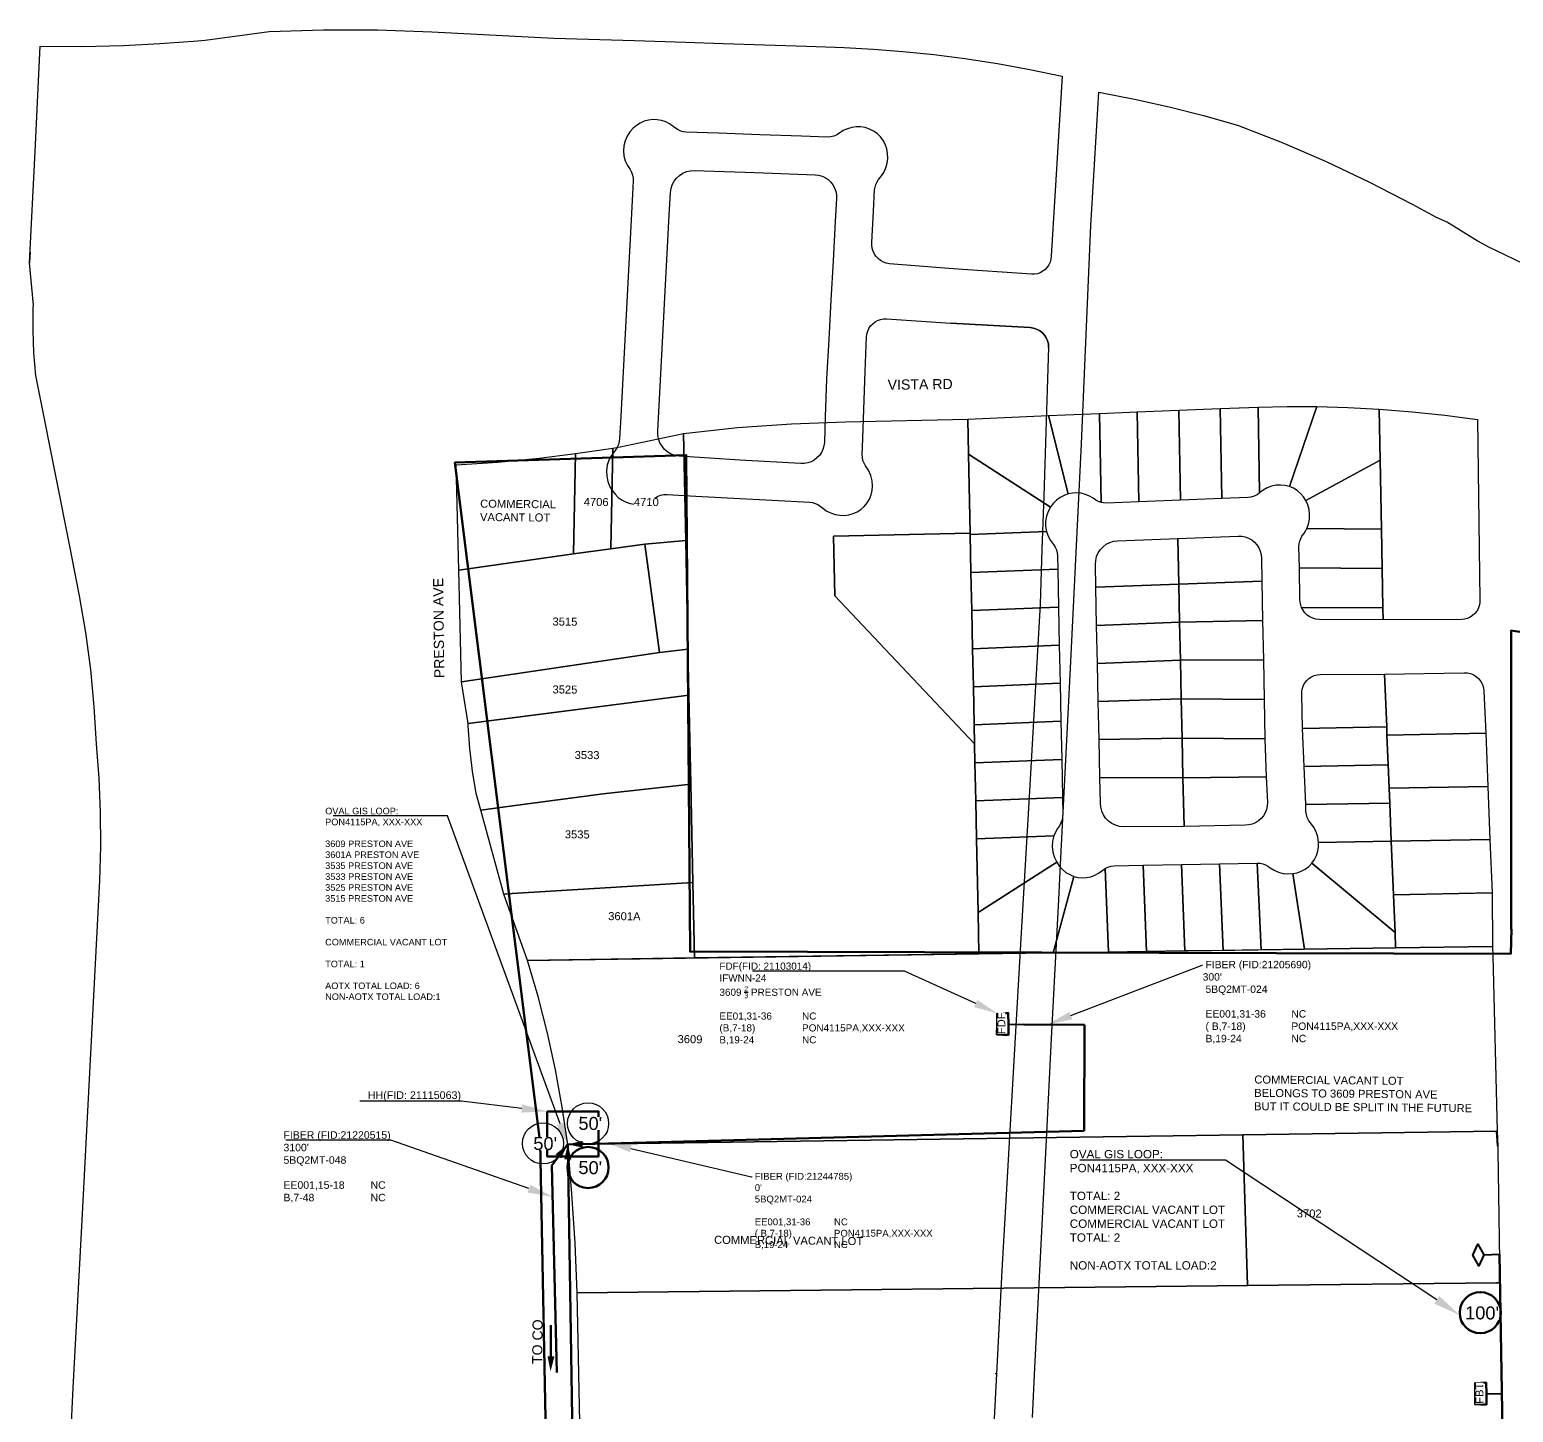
# Model space of a CAD drawing. Header units: millimetres. Extents: x -41032736 to 811436, y 699275 to 12282705.
# Drawn here: x 491374 to 493324, y 763911 to 765728 of the extents above; entities that cross this region are included whole.
import ezdxf
from ezdxf import colors
from ezdxf.entities.mleader import LeaderData, LeaderLine
from ezdxf.enums import TextEntityAlignment as Align
from ezdxf.lldxf.tags import DXFTag
from ezdxf.math import Vec2, Vec3

# ---------------------------------------------------------------- set-up
doc = ezdxf.new("R2010")
doc.units = ezdxf.units.MM
doc.header["$MEASUREMENT"] = 0
doc.layers.get('0').update_dxf_attribs({"linetype": 'CONTINUOUS'})
for name, color, linetype in [('A-Boundary', 1, 'CONTINUOUS'), ('A-StreetName', 104, 'CONTINUOUS'), ('ADDRESS', 7, 'CONTINUOUS'), ('Cable_12F_LT', 170, '12F'), ('Lot_Line', 7, 'CONTINUOUS'), ('Road', 8, 'CONTINUOUS')]:
    doc.layers.add(name, color=color, linetype=linetype)
for name, color, linetype, lineweight in [('BURIED CABLE', 80, 'CONTINUOUS', 40), ('EDGE OF PAVEMENT', 7, 'EOP', 15), ('PP B FST', 3, 'CONTINUOUS', 30)]:
    doc.layers.add(name, color=color, linetype=linetype, lineweight=lineweight)
doc.styles.add('AUDIT_D_221110082537-30', font='arial.ttf')
doc.styles.get("Standard").update_dxf_attribs({"font": 'arial.ttf'})
tags = doc.linetypes.add('12F', pattern='A,1.08,-0.018,["12F",Standard,S=0.054,R=0,X=0,Y=-0.027],-0.15', length=1.248).pattern_tags.tags
tags[6] = DXFTag(74, 10)
tags = doc.linetypes.add('EOP', pattern='A,96.411295,-0.622657,["EOP",Standard,S=5,R=0,X=0,Y=-2.467181],-16.110442', length=113.144394).pattern_tags.tags
tags[6] = DXFTag(74, 10)

# ---------------------------------------------------------------- blocks, each defined once
blk = doc.blocks.new('B_FST')
at = {"layer": 'BURIED CABLE', "color": 18, "true_color": 0x000000}
blk.add_line((0, 18.2), (0, 0), dxfattribs=at)
blk.add_lwpolyline([(0, 18.2), (-12.7, 24.8), (0, 31.5), (12.7, 24.8)], close=True, dxfattribs=at)
blk.add_attdef('COUNT', (-22.9, 36.2), '', height=9.65)
blk.add_attdef('S', text='', height=5.48).set_placement((0, 25), align=Align.MIDDLE_CENTER)

msp = doc.modelspace()

# ---------------------------------------------------------------- hatches: boundary and pattern name
at = {"layer": 'Road', "lineweight": 158, "ltscale": 50}
h = msp.add_hatch(color=0, dxfattribs=at)
h.dxf.hatch_style = 1
h.paths.add_polyline_path([(492080.9, 764263.4), (492100.7, 764259.1), (492100.5, 764268)])
h = msp.add_hatch(color=0, dxfattribs=at)
h.dxf.hatch_style = 1
h.paths.add_polyline_path([(492058.3, 763965.1), (492063.4, 763984.7), (492054.4, 763984.8)])

# ---------------------------------------------------------------- linework, layer by layer
at = {"layer": 'BURIED CABLE', "color": 18, "true_color": 0x000000}
for p, q in [((492660.1, 764421.3), (492680.4, 764421)), ((493288.4, 763935.7), (493308.7, 763935.8))]:
    msp.add_line(p, q, dxfattribs=at)
at = {"layer": 'BURIED CABLE', "color": 18, "lineweight": 60, "true_color": 0x000000}
for points in [[(492660.1, 764421.3), (492660.1, 764407.3), (492652.5, 764407.3), (492644.9, 764407.7), (492645.2, 764421.6), (492645.5, 764435.5), (492653, 764435.6), (492659.9, 764435.8)], [(493288.4, 763935.7), (493288.7, 763921.7), (493281.1, 763921.5), (493273.5, 763921.8), (493273.5, 763935.7), (493273.6, 763949.6), (493281, 763949.9), (493287.9, 763950.3)]]:
    msp.add_lwpolyline(points, close=True, dxfattribs=at)
at = {"layer": 'BURIED CABLE', "color": 1, "linetype": 'ByBlock', "lineweight": 60, "ltscale": 30}
for points in [[(492759.9, 764420.6), (492680.4, 764421)], [(492080.7, 764263.2), (492060.1, 764235.4), (492066.7, 763963.8)], [(492080.9, 764263.4), (492134.6, 764264.7)], [(492095.9, 763325.4), (492080.9, 764263.4)], [(492058.8, 763984.8), (492058.8, 764026)]]:
    msp.add_lwpolyline(points, dxfattribs=at)
msp.add_lwpolyline([(492053.8, 764306.6), (492121.3, 764306.6), (492121.3, 764247.5), (492053.8, 764247.5)], close=True, dxfattribs=at)
at = {"layer": 'BURIED CABLE', "color": 1, "linetype": 'ByBlock', "lineweight": 30, "ltscale": 30}
for centre in [(492107.6, 764291), (492048.3, 764264.6)]:
    msp.add_circle(centre, 27, dxfattribs=at)
at = {"layer": 'BURIED CABLE', "color": 1, "linetype": 'ByBlock', "lineweight": 60, "ltscale": 30}
msp.add_circle((492107.6, 764233), 27, dxfattribs=at)
at = {"layer": 'BURIED CABLE', "color": 5, "linetype": 'ByBlock', "lineweight": 60, "ltscale": 30}
msp.add_circle((493280.3, 764042.2), 27, dxfattribs=at)
at = {"layer": 'Cable_12F_LT', "linetype": 'ByBlock', "lineweight": 60, "ltscale": 30}
for points in [[(492759.5, 764281.1), (492759.9, 764420.6)], [(492134.6, 764264.7), (492759.5, 764281.1)], [(493315.9, 763527.3), (493305.5, 764119)], [(493305.5, 764119), (493305.5, 764119)]]:
    msp.add_lwpolyline(points, dxfattribs=at)
at = {"layer": 'EDGE OF PAVEMENT', "linetype": 'ByBlock', "lineweight": -2}
for points in [[(491544.9, 765709.8), (491594.5, 765713.5)], [(491594.5, 765713.5), (491604.3, 765714.4)], [(491604.3, 765714.4), (491688.5, 765725.7)], [(491688.5, 765725.7), (491759.7, 765728.1), (491830.9, 765728), (491902.1, 765725.2)], [(491688.5, 765725.7), (491759.7, 765728.1), (491830.9, 765728), (491902.1, 765725.2)], [(491902.1, 765725.2), (492062.5, 765717)], [(491902.1, 765725.2), (492062.5, 765717)], [(492062.5, 765717), (492168.6, 765713.8)], [(492062.5, 765717), (492168.6, 765713.8)], [(492168.6, 765713.8), (492235.7, 765711.6)], [(492168.6, 765713.8), (492235.7, 765711.6)], [(491380.7, 765568.2), (491387.4, 765706.5)], [(491387.4, 765706.5), (491442.3, 765706.2), (491497.1, 765707.4)], [(491497.1, 765707.4), (491544.9, 765709.8)], [(492235.7, 765711.6), (492285.3, 765709.9)], [(492235.7, 765711.6), (492285.3, 765709.9)], [(492285.3, 765709.9), (492339.9, 765708.1)], [(492285.3, 765709.9), (492339.9, 765708.1)], [(492339.9, 765708.1), (492394.5, 765706.3)], [(492339.9, 765708.1), (492394.5, 765706.3)], [(492394.5, 765706.3), (492432.3, 765705.1)], [(492394.5, 765706.3), (492432.3, 765705.1)], [(492432.3, 765705.1), (492444.3, 765704.6)], [(492432.3, 765705.1), (492444.3, 765704.6)], [(492444.3, 765704.6), (492482.8, 765702.6), (492521.2, 765699.6)], [(492444.3, 765704.6), (492482.8, 765702.6), (492521.2, 765699.6)], [(492521.2, 765699.6), (492562.1, 765695.4), (492602.8, 765690.2)], [(492521.2, 765699.6), (492562.1, 765695.4), (492602.8, 765690.2)], [(492602.8, 765690.2), (492645.7, 765683.7), (492688.3, 765676), (492730.7, 765667.2)], [(492602.8, 765690.2), (492645.7, 765683.7), (492688.3, 765676), (492730.7, 765667.2)], [(492730.7, 765667.2), (492716.5, 765430.3)], [(492730.7, 765667.2), (492716.5, 765430.3)], [(492768.6, 765470.6), (492778.8, 765646.2)], [(492778.8, 765646.2), (492826, 765636.9)], [(492826, 765636.9), (492871.5, 765626.8), (492916.6, 765615.4), (492961.4, 765602.8)], [(492187, 765609.2), (492181.4, 765607.7), (492176.1, 765605.4), (492171.2, 765602.3), (492166.8, 765598.6), (492162.9, 765594.3)], [(492219.4, 765601.1), (492214.7, 765604.4), (492209.6, 765607), (492204.1, 765608.8), (492198.5, 765609.8), (492192.7, 765609.9), (492187, 765609.2)], [(492229.4, 765594.8), (492225.8, 765596.4), (492222.4, 765598.5), (492219.4, 765601.1)], [(492477.6, 765597.5), (492472, 765599.4), (492466.1, 765600.4), (492460.1, 765600.5), (492454.2, 765599.7), (492448.5, 765598), (492443.1, 765595.5), (492438.1, 765592.2)], [(492498.1, 765577.6), (492495.3, 765582.7), (492491.8, 765587.4), (492487.6, 765591.5), (492482.8, 765594.9), (492477.6, 765597.5)], [(492961.4, 765602.8), (493020, 765579.8), (493077.8, 765554.8), (493134.7, 765527.9), (493190.6, 765499)], [(492162.5, 765593.8), (492158.9, 765588.1), (492156.3, 765582), (492154.7, 765575.5), (492154.2, 765568.9), (492154.8, 765562.2)], [(492162.9, 765594.3), (492162.5, 765593.8)], [(492236, 765593.5), (492232.6, 765593.9), (492229.4, 765594.8)], [(492279, 765592), (492236, 765593.5)], [(492333.5, 765590.1), (492279, 765592)], [(492388.1, 765588.2), (492333.5, 765590.1)], [(492422, 765587), (492388.1, 765588.2)], [(492438.1, 765592.2), (492434.5, 765589.9), (492430.5, 765588.2), (492426.3, 765587.2), (492422, 765587)], [(492496.3, 765540.6), (492498.9, 765546.4), (492500.7, 765552.6), (492501.5, 765558.9), (492501.3, 765565.3), (492500.1, 765571.6), (492498.1, 765577.6)], [(491373.6, 765421.6), (491380.7, 765568.2)], [(492154.8, 765562.2), (492156.5, 765555.8), (492159.3, 765549.7), (492163, 765544.2)], [(492163, 765544.2), (492164.8, 765540.8), (492166.1, 765537.1), (492166.8, 765533.2), (492166.9, 765529.3)], [(492215.8, 765514.1), (492216.6, 765519.3), (492218.2, 765524.3), (492220.6, 765529), (492223.8, 765533.1), (492227.6, 765536.7), (492232, 765539.5), (492236.9, 765541.6), (492242, 765542.8), (492247.2, 765543.1)], [(492247.2, 765543.1), (492326.6, 765540.3)], [(492326.6, 765540.3), (492405.9, 765537.5)], [(492491.9, 765534.2), (492494.2, 765537.3), (492496.3, 765540.6)], [(492166.9, 765529.3), (492166, 765511.8)], [(492405.9, 765537.5), (492410.6, 765537), (492415.1, 765535.7), (492419.3, 765533.7), (492423.1, 765531.1), (492426.6, 765527.9), (492429.4, 765524.2), (492431.6, 765520.1), (492433.2, 765515.7), (492434, 765511.1), (492434.1, 765506.5)], [(492484.3, 765517.6), (492484.9, 765521.3), (492485.9, 765524.8), (492487.5, 765528.2), (492489.5, 765531.4), (492491.9, 765534.2)], [(492166, 765511.8), (492163.4, 765461.8)], [(492214.3, 765484.2), (492215.8, 765514.1)], [(492434.1, 765506.5), (492432.5, 765476)], [(492482.8, 765489.8), (492484.3, 765517.6)], [(493190.6, 765499), (493222.3, 765481.6)], [(492211.6, 765434.2), (492214.3, 765484.2)], [(492480.5, 765448.3), (492482.8, 765489.8)], [(493222.3, 765481.6), (493237.2, 765475.3), (493251, 765467)], [(492163.4, 765461.8), (492160.7, 765411.9)], [(492432.5, 765476), (492429.6, 765424.4)], [(492756, 765183.7), (492768.6, 765470.6)], [(493251, 765467), (493277.5, 765450.4)], [(492482, 765437.8), (492481, 765441.2), (492480.5, 765444.8), (492480.5, 765448.3)], [(493277.5, 765450.4), (493291.1, 765442.9)], [(493291.1, 765442.9), (493335, 765421.8), (493379.6, 765402.4), (493425, 765384.6), (493471, 765368.6)], [(491374.3, 765435.6), (491373.6, 765421.6)], [(491378.5, 765366.3), (491373.6, 765421.6)], [(492209, 765384.3), (492211.6, 765434.2)], [(492429.6, 765424.4), (492426.8, 765372.7)], [(492503.8, 765420.5), (492499.6, 765421.3), (492495.7, 765422.7), (492492, 765424.7), (492488.7, 765427.3), (492485.9, 765430.4), (492483.7, 765434), (492482, 765437.8)], [(492716.5, 765430.3), (492716, 765426.4), (492715, 765422.7), (492713.4, 765419.1), (492711.2, 765415.9), (492708.5, 765413), (492705.4, 765410.6), (492702, 765408.8), (492698.3, 765407.5), (492694.5, 765406.8), (492690.6, 765406.7)], [(492716.5, 765430.3), (492716.4, 765429.8)], [(492160.7, 765411.9), (492158.1, 765361.9)], [(492587.7, 765413.9), (492503.8, 765420.5)], [(492690.6, 765406.7), (492587.7, 765413.9)], [(492206.3, 765334.3), (492209, 765384.3)], [(491378, 765363.2), (491378.5, 765366.3)], [(491381.8, 765273.9), (491379.3, 765303.6), (491378, 765333.4), (491378, 765363.2)], [(492426.8, 765372.7), (492423.9, 765321)], [(492158.1, 765361.9), (492155.5, 765312)], [(492473.7, 765324.3), (492474.1, 765328.2), (492475.2, 765332.1), (492476.8, 765335.6), (492479, 765338.9), (492481.7, 765341.8), (492484.8, 765344.2), (492488.2, 765346.1), (492492, 765347.4), (492495.8, 765348.1), (492499.8, 765348.2)], [(492499.8, 765348.2), (492584.3, 765342.4)], [(492203.7, 765284.4), (492206.3, 765334.3)], [(492471.6, 765279.1), (492473.7, 765324.3)], [(492584.3, 765342.4), (492688.7, 765336.7)], [(492584.3, 765342.4), (492688.7, 765336.7)], [(492688.7, 765336.7), (492584.3, 765342.4)], [(492688.7, 765336.7), (492693, 765336), (492697.2, 765334.7), (492701, 765332.7), (492704.5, 765330.1), (492707.5, 765326.9), (492709.9, 765323.3), (492711.6, 765319.3), (492712.7, 765315.1), (492713, 765310.7)], [(492688.7, 765336.7), (492693, 765336), (492697.2, 765334.7), (492701, 765332.7), (492704.5, 765330.1), (492707.5, 765326.9), (492709.9, 765323.3), (492711.6, 765319.3), (492712.7, 765315.1), (492713, 765310.7)], [(492713, 765310.7), (492712.7, 765315.1), (492711.6, 765319.3), (492709.9, 765323.3), (492707.5, 765326.9), (492704.5, 765330.1), (492701, 765332.7), (492697.2, 765334.7), (492693, 765336), (492688.7, 765336.7)], [(492155.5, 765312), (492152.8, 765262)], [(492423.9, 765321), (492421.1, 765269.4)], [(492713, 765310.7), (492711.2, 765255.3)], [(492713, 765310.7), (492711.2, 765255.3)], [(492201.1, 765234.4), (492203.7, 765284.4)], [(491386.3, 765251.7), (491381.8, 765273.9)], [(492421.1, 765269.4), (492419.3, 765219.2)], [(492469.9, 765229.1), (492471.6, 765279.1)], [(491408.6, 765139.6), (491386.3, 765251.7)], [(492152.8, 765262), (492150.2, 765212.1)], [(492711.2, 765255.3), (492708.8, 765185.3)], [(492711.2, 765255.3), (492708.8, 765185.3)], [(492199.3, 765200.8), (492201.1, 765234.4)], [(492468.3, 765179.1), (492469.9, 765229.1)], [(492150.2, 765212.1), (492149.1, 765191.5)], [(492419.3, 765219.2), (492418.2, 765185.7)], [(492149.1, 765191.5), (492148.6, 765187.1), (492147.4, 765182.9), (492145.6, 765178.8), (492143.3, 765175.1), (492140.5, 765171.7)], [(492199.4, 765195.7), (492199.3, 765200.8)], [(492227.2, 765167.5), (492221.9, 765168.5), (492216.9, 765170.4), (492212.3, 765173.1), (492208.2, 765176.6), (492204.8, 765180.7), (492202.1, 765185.4), (492200.3, 765190.4), (492199.4, 765195.7)], [(492140.5, 765171.7), (492137.5, 765167.3), (492135.1, 765162.5)], [(492306.9, 765162.3), (492227.2, 765167.5)], [(492418.2, 765185.7), (492417.6, 765181.1), (492416.3, 765176.6), (492414.3, 765172.5), (492411.7, 765168.6), (492408.5, 765165.3), (492404.8, 765162.5), (492400.7, 765160.3), (492396.3, 765158.8), (492391.8, 765158), (492387.1, 765157.9)], [(492467.9, 765170), (492468.3, 765179.1)], [(492472.2, 765155.1), (492470.3, 765158.5), (492468.9, 765162.2), (492468.1, 765166.1), (492467.9, 765170)], [(492708.8, 765185.3), (492706.5, 765115.3)], [(492708.8, 765185.3), (492706.5, 765115.3)], [(492741.7, 764889.2), (492756, 765183.7)], [(492135.1, 765162.5), (492132.9, 765155.7), (492132, 765148.5), (492132.2, 765141.3), (492133.7, 765134.3), (492136.3, 765127.6)], [(492387.1, 765157.9), (492306.9, 765162.3)], [(492481.6, 765128.3), (492481.1, 765135.5), (492479.3, 765142.5), (492476.3, 765149.1), (492472.2, 765155.1)], [(491426.6, 765049.6), (491408.6, 765139.6)], [(492470.6, 765101.7), (492474.4, 765106.2), (492477.4, 765111.3), (492479.7, 765116.7), (492481.1, 765122.4), (492481.6, 765128.3)], [(492136.3, 765127.6), (492139.3, 765122.4), (492143, 765117.7), (492147.3, 765113.6), (492152.2, 765110.1), (492157.6, 765107.4)], [(492157.6, 765107.4), (492162.9, 765105.7), (492168.4, 765104.8), (492174, 765104.7), (492179.6, 765105.4), (492185, 765107), (492190.1, 765109.3)], [(492190.1, 765109.3), (492199, 765114.9)], [(492199, 765114.9), (492203, 765116.4), (492207.1, 765117.3), (492211.4, 765117.4)], [(492211.4, 765117.4), (492249.3, 765115.3)], [(492249.3, 765115.3), (492299.4, 765112.6)], [(492299.4, 765112.6), (492349.6, 765109.8)], [(492349.6, 765109.8), (492399, 765107.1)], [(492706.5, 765115.3), (492704.2, 765045.3)], [(492706.5, 765115.3), (492704.2, 765045.3)], [(492399, 765107.1), (492402.7, 765106.7), (492406.2, 765105.6), (492409.6, 765104.1), (492412.8, 765102.2), (492415.6, 765099.8)], [(492415.6, 765099.8), (492420.7, 765096), (492426.3, 765093.1), (492432.2, 765091.1), (492438.4, 765090), (492444.6, 765089.9)], [(492444.6, 765089.9), (492450.4, 765090.6), (492456.1, 765092.2), (492461.4, 765094.6), (492466.3, 765097.8), (492470.6, 765101.7)], [(491439.2, 764984.3), (491426.6, 765049.6)], [(492704.2, 765045.3), (492701.8, 764973.3)], [(492704.2, 765045.3), (492701.8, 764973.3)], [(491461.3, 764789.5), (491458.6, 764838.5), (491454, 764887.3), (491447.5, 764936), (491439.2, 764984.3)], [(492701.8, 764973.3), (492686.8, 764712.4)], [(492732, 764700), (492741.7, 764889.2)], [(491465.8, 764610), (491467, 764654.9), (491466.7, 764699.9), (491464.8, 764744.7), (491461.3, 764789.5)], [(492686.8, 764712.4), (492676.5, 764533.8)], [(492729, 764640.1), (492732, 764700)], [(492726.2, 764585.1), (492729, 764640.1)], [(491442.4, 764163.7), (491465.8, 764610)], [(492716.9, 764402.7), (492726.2, 764585.1)], [(492676.5, 764533.8), (492651.5, 764097.8)], [(492710.1, 764269.5), (492716.9, 764402.7)], [(492702.3, 764114.7), (492710.1, 764269.5)], [(492702.3, 764114.7), (492710.1, 764269.5)], [(491430.8, 763943.3), (491442.4, 764163.7)], [(492694.9, 763969.9), (492702.3, 764114.7)], [(492694.9, 763969.9), (492702.3, 764114.7)], [(492651.5, 764097.8), (492644.5, 763961.8)], [(492644.5, 763961.8), (492641, 763894.7)], [(492644.5, 763961.8), (492642.9, 763961.7)], [(492691.6, 763904.5), (492694.9, 763969.9)], [(491427.5, 763878.6), (491430.8, 763943.3)]]:
    msp.add_lwpolyline(points, dxfattribs=at)
at = {"layer": 'Lot_Line'}
for points in [[(492829.3, 765225.8), (492831.7, 765107.7), (492788.7, 765106), (492785.3, 765106.2), (492782, 765106.8), (492779.7, 765223.7)], [(492886.2, 765109.8), (492831.7, 765107.7), (492829.3, 765225.8), (492883.9, 765228)], [(492940.8, 765111.9), (492886.2, 765109.8), (492883.9, 765228), (492938.5, 765230.2)], [(492990.3, 765119.6), (492986.9, 765117), (492983.1, 765115), (492978.9, 765113.8), (492974.7, 765113.2), (492940.8, 765111.9), (492938.5, 765230.2), (492976.2, 765231.8), (492988.2, 765232.2)], [(493029.4, 765127.8), (493023.6, 765129.3), (493017.6, 765129.8), (493011.7, 765129.5), (493005.9, 765128.2), (493000.3, 765126.1), (492995, 765123.2), (492990.3, 765119.6), (492988.2, 765232.2), (493026.7, 765233), (493065.3, 765232.9)], [(493147.4, 765229.5), (493148.7, 765162.4), (493051.2, 765109.5), (493048.1, 765114.4), (493044.2, 765118.8), (493039.7, 765122.5), (493034.8, 765125.6), (493029.4, 765127.8), (493065.3, 765232.9), (493106.4, 765231.7)], [(493152.6, 764952.8), (493152.3, 764968.3), (493151.4, 765020.2), (493150.4, 765071.9), (493148.7, 765162.4), (493147.4, 765229.5), (493190.6, 765226.1), (493233.7, 765221.6), (493276.6, 765216), (493279.9, 764978.7), (493279.7, 764974.8), (493279, 764970.9), (493277.6, 764967.3), (493275.7, 764963.9), (493273.2, 764960.9), (493270.3, 764958.2), (493267, 764956.1), (493263.5, 764954.6), (493259.7, 764953.6), (493255.8, 764953.2)], [(492621.4, 764513.7), (492247.4, 764508.3), (492245.3, 764607.3), (492242.6, 764736.9), (492240.2, 764853.8), (492238.9, 764914.2), (492235.9, 765056.9), (492232.9, 765197.5), (492303.8, 765205.2), (492374.8, 765210.3), (492446, 765212.8), (492606.6, 765216.4), (492607.6, 765170.3), (492609.7, 765066.3), (492430.2, 765062.4), (492431.9, 764984.3), (492615.6, 764789.9), (492616.1, 764764.8), (492617.1, 764714.8), (492618.2, 764664.8), (492620.2, 764568)], [(492738.7, 765118), (492733.2, 765116.1), (492728.1, 765113.4), (492723.4, 765110), (492719.3, 765106), (492715.7, 765101.5), (492715.3, 765100.9), (492607.6, 765170.3), (492606.6, 765216.4), (492712.6, 765221)], [(492738.7, 765118), (492712.6, 765221), (492779.7, 765223.7), (492782, 765106.8), (492778.3, 765108.1), (492774.8, 765110), (492771.6, 765112.4), (492766.7, 765115.3), (492761.4, 765117.5), (492755.8, 765118.9), (492750, 765119.5), (492744.3, 765119.2)], [(492137.5, 765046), (492140.1, 765178.4), (492149.8, 765180), (492232.9, 765197.5), (492235.9, 765056.9), (492182, 765052)], [(491937.6, 765017.7), (491934, 765156.1), (491988.8, 765159.9), (492043.5, 765165.2), (492090.9, 765171), (492088.4, 765039.4)], [(492137.5, 765046), (492088.4, 765039.4), (492090.9, 765171), (492140.1, 765178.4)], [(492710, 765068.8), (492609.8, 765064.7), (492609.7, 765066.3), (492607.6, 765170.3), (492715.3, 765100.9), (492712.2, 765095), (492710, 765088.7), (492708.9, 765082.1), (492708.9, 765075.4)], [(493150.4, 765071.9), (493052.2, 765072.5), (493054.4, 765078.4), (493055.7, 765084.7), (493056, 765091.1), (493055.3, 765097.4), (493053.7, 765103.6), (493051.2, 765109.5), (493148.7, 765162.4)], [(493151.4, 765020.2), (493042.5, 765020.8), (493041.9, 765048.6), (493042.2, 765052.3), (493043, 765055.9), (493044.3, 765059.4), (493046, 765062.7), (493048.3, 765065.7), (493050.4, 765069), (493052.2, 765072.5), (493150.4, 765071.9)], [(491941.3, 764871.1), (491937.6, 765017.7), (492088.4, 765039.4), (492137.5, 765046), (492182, 765052), (492201.4, 764909.9)], [(492235.9, 765056.9), (492238.9, 764914.2), (492201.4, 764909.9), (492182, 765052)], [(492431.9, 764984.3), (492430.2, 765062.4), (492609.7, 765066.3), (492609.8, 765064.7), (492610.8, 765014.7), (492611.9, 764964.7), (492612.9, 764914.7), (492614, 764864.8), (492615, 764814.8), (492615.6, 764789.9)], [(492724.5, 765036.9), (492724.9, 765019.3), (492610.8, 765014.7), (492609.8, 765064.7), (492710, 765068.8), (492712.2, 765062.5), (492715.4, 765056.7), (492719.5, 765051.5), (492721.6, 765048.2), (492723.2, 765044.6), (492724.2, 765040.8)], [(492884.2, 764999.6), (492775.1, 764995.4), (492774.4, 765025.4), (492774.8, 765030.6), (492776, 765035.7), (492778.1, 765040.5), (492781, 765044.9), (492784.5, 765048.7), (492788.7, 765051.9), (492793.4, 765054.3), (492798.4, 765055.8), (492803.6, 765056.5), (492882.9, 765059.6)], [(492992.7, 765033.8), (492993.3, 765003.3), (492884.2, 764999.6), (492882.9, 765059.6), (492962.3, 765062.7), (492966.9, 765062.5), (492971.5, 765061.6), (492975.9, 765059.9), (492979.9, 765057.6), (492983.6, 765054.7), (492986.7, 765051.2), (492989.2, 765047.3), (492991.1, 765043), (492992.2, 765038.5)], [(492726, 764969.3), (492611.9, 764964.7), (492610.8, 765014.7), (492724.9, 765019.3)], [(493152.3, 764968.3), (493045.5, 764968.9), (493044.3, 764972.2), (493043.5, 764975.7), (493043.2, 764979.2), (493042.5, 765020.8), (493151.4, 765020.2)], [(492885.2, 764949.6), (492776.1, 764945.4), (492775.1, 764995.4), (492884.2, 764999.6)], [(492994.3, 764951.6), (492885.2, 764949.6), (492884.2, 764999.6), (492993.3, 765003.3)], [(492727, 764919.3), (492612.9, 764914.7), (492611.9, 764964.7), (492726, 764969.3)], [(493152.6, 764952.8), (493068.5, 764953.2), (493064.3, 764953.7), (493060.3, 764954.8), (493056.5, 764956.5), (493053, 764958.9), (493049.9, 764961.8), (493047.4, 764965.2), (493045.5, 764968.9), (493152.3, 764968.3)], [(492886.3, 764899.6), (492777.2, 764895.4), (492776.1, 764945.4), (492885.2, 764949.6)], [(492995.2, 764899.9), (492886.3, 764899.6), (492885.2, 764949.6), (492994.3, 764951.6)], [(492238.9, 764914.2), (492240.2, 764853.8), (491950.2, 764816.3), (491941.3, 764871.1), (492201.4, 764909.9)], [(492728.1, 764869.3), (492614, 764864.8), (492612.9, 764914.7), (492727, 764919.3)], [(492887.3, 764848.7), (492778.2, 764845.3), (492777.2, 764895.4), (492886.3, 764899.6)], [(492996.2, 764848.1), (492887.3, 764848.7), (492886.3, 764899.6), (492995.2, 764899.9)], [(493046.8, 764809.8), (493045.6, 764855.1), (493045.7, 764859), (493046.5, 764862.9), (493047.8, 764866.6), (493049.8, 764870), (493052.3, 764873.1), (493055.2, 764875.7), (493058.5, 764877.9), (493062.1, 764879.5), (493065.9, 764880.5), (493069.8, 764880.8), (493154.5, 764881.3), (493157.3, 764811.9)], [(493285.2, 764859.1), (493287.5, 764803.7), (493157.7, 764801.2), (493157.3, 764811.9), (493154.5, 764881.3), (493259.1, 764883.2), (493263.5, 764882.9), (493267.7, 764881.9), (493271.7, 764880.2), (493275.3, 764877.8), (493278.5, 764874.9), (493281.2, 764871.4), (493283.2, 764867.6), (493284.6, 764863.4)], [(492729.1, 764819.3), (492615, 764814.8), (492614, 764864.8), (492728.1, 764869.3)], [(491950.2, 764816.3), (492008.4, 764823.8), (492240.2, 764853.8), (492242.6, 764736.9), (492127.3, 764724.1), (492008.1, 764708.1), (491966.5, 764702.5), (491960.4, 764724.3), (491955.7, 764753.8), (491952.2, 764783.4), (491950, 764813.2)], [(492888.3, 764797), (492779.3, 764795.3), (492778.2, 764845.3), (492887.3, 764848.7)], [(492997.2, 764796.4), (492888.3, 764797), (492887.3, 764848.7), (492996.2, 764848.1)], [(492730.2, 764769.3), (492616.1, 764764.8), (492615.6, 764789.9), (492615, 764814.8), (492729.1, 764819.3)], [(492889.2, 764745.2), (492780.3, 764745.3), (492779.3, 764795.3), (492888.3, 764797)], [(492999.1, 764746.3), (492889.2, 764745.2), (492888.3, 764797), (492997.2, 764796.4)], [(493048.8, 764759.8), (493046.8, 764809.8), (493157.3, 764811.9), (493157.7, 764801.2), (493159.3, 764761.9)], [(493290.3, 764733.7), (493160.6, 764731.3), (493159.3, 764761.9), (493157.7, 764801.2), (493287.5, 764803.7)], [(492731.2, 764719.3), (492617.1, 764714.8), (492616.1, 764764.8), (492730.2, 764769.3)], [(493048.8, 764759.8), (493159.3, 764761.9), (493160.6, 764731.3), (493161.4, 764711.9), (493050.9, 764709.8)], [(492780.3, 764745.3), (492889.2, 764745.2), (492891.1, 764681.2), (492811.3, 764680.5), (492805.9, 764681.1), (492800.8, 764682.6), (492796, 764685), (492791.7, 764688.2), (492787.9, 764692.1), (492785, 764696.5), (492782.8, 764701.4), (492781.5, 764706.6), (492781, 764711.7)], [(492999.1, 764746.3), (493000.5, 764712.7), (493000.2, 764708.1), (492999.2, 764703.6), (492997.5, 764699.2), (492995.2, 764695.2), (492992.3, 764691.7), (492988.8, 764688.6), (492984.9, 764686.1), (492980.6, 764684.3), (492976.1, 764683.1), (492971.5, 764682.7), (492891.1, 764681.2), (492889.2, 764745.2)], [(492242.6, 764736.9), (492245.3, 764607.3), (492007.8, 764593), (491997, 764592.3), (491966.5, 764702.5), (492008.1, 764708.1), (492127.3, 764724.1)], [(492731.7, 764698.7), (492731.4, 764694.3), (492730.6, 764690), (492729.1, 764685.8), (492727.1, 764681.9), (492724.6, 764678.3), (492721.9, 764673.7), (492719.9, 764668.8), (492618.2, 764664.8), (492617.1, 764714.8), (492731.2, 764719.3)], [(493293.1, 764663.8), (493163.4, 764662), (493161.4, 764711.9), (493160.6, 764731.3), (493290.3, 764733.7)], [(493050.9, 764709.8), (493161.4, 764711.9), (493163.4, 764662), (493067.9, 764660.1), (493066.9, 764667.3), (493064.6, 764674.2), (493061.1, 764680.5), (493056.6, 764686.2), (493054.4, 764689.5), (493052.8, 764693.1), (493051.7, 764696.8), (493051.2, 764700.8)], [(492723.6, 764634), (492620.2, 764568), (492618.2, 764664.8), (492719.9, 764668.8), (492718.2, 764661.8), (492717.7, 764654.6), (492718.5, 764647.4), (492720.5, 764640.5)], [(493058.9, 764632.8), (493062.4, 764637.6), (493065, 764642.9), (493066.9, 764648.5), (493067.8, 764654.3), (493067.9, 764660.1), (493163.4, 764662), (493166.2, 764591.3), (493168.3, 764541.8)], [(493296, 764593.8), (493166.2, 764591.3), (493163.4, 764662), (493293.1, 764663.8)], [(492719, 764515.1), (492621.4, 764513.7), (492620.2, 764568), (492723.6, 764634), (492727, 764629), (492731, 764624.6), (492735.6, 764620.8), (492740.8, 764617.8), (492746.3, 764615.5)], [(492791.5, 764516.1), (492719.4, 764515.1), (492719, 764515.1), (492746.3, 764615.5), (492751.7, 764614.2), (492757.3, 764613.7), (492762.9, 764614), (492768.4, 764615.1), (492773.7, 764617), (492778.6, 764619.7), (492787.1, 764625.9)], [(492841.8, 764516.9), (492791.5, 764516.1), (492787.1, 764625.9), (492790.9, 764627.8), (492795, 764628.9), (492799.3, 764629.4), (492837.2, 764630.1)], [(492892, 764517.6), (492841.8, 764516.9), (492837.2, 764630.1), (492887.4, 764631.1)], [(492942.2, 764518.3), (492892, 764517.6), (492887.4, 764631.1), (492937.6, 764632)], [(492992.5, 764519), (492942.2, 764518.3), (492937.6, 764632), (492987.1, 764633)], [(493033.9, 764619.1), (493049.2, 764519.9), (492992.5, 764519), (492987.1, 764633), (492990.8, 764632.8), (492994.4, 764632), (492997.9, 764630.8), (493001.2, 764629), (493004.2, 764626.8), (493009.5, 764623.5), (493015.3, 764621), (493021.4, 764619.4), (493027.6, 764618.8)], [(493049.2, 764519.9), (493049.2, 764519.9), (493033.9, 764619.1), (493039.6, 764620.3), (493045.1, 764622.3), (493050.2, 764625.1), (493054.9, 764628.6), (493058.9, 764632.8), (493168.3, 764541.8), (493169.1, 764521.6)], [(492247.4, 764508.3), (492028, 764505.1), (491997, 764592.3), (492007.8, 764593), (492245.3, 764607.3), (492247.4, 764508.3)], [(493169.1, 764521.6), (493169.1, 764521.6), (493168.3, 764541.8), (493166.2, 764591.3), (493294, 764593.8), (493296, 764593.8), (493296.6, 764523.4)], [(493302.7, 764280.8), (493303.2, 764260.5), (493303.1, 764261.4), (493301.8, 764280.8), (492968.5, 764276), (492968.1, 764276), (492080.9, 764263.4), (492073.7, 764312.4), (492064.8, 764361.1), (492054.2, 764409.5), (492041.9, 764457.5), (492028, 764505.1), (492621.4, 764513.7), (493049.2, 764519.9), (493049.2, 764519.9), (493169.1, 764521.6), (493169.1, 764521.6), (493296.6, 764523.4), (493296.9, 764510.9)], [(492974.4, 764078), (492093.1, 764068.5), (492090.5, 764133.5), (492086.4, 764198.5), (492080.9, 764263.4), (492968.1, 764276)], [(493301.5, 764081.6), (492974.4, 764078), (492968.1, 764276), (492968.5, 764276), (493301.8, 764280.8), (493303.1, 764261.4), (493303.2, 764260.5), (493303.3, 764255.5), (493306.1, 764081.6)], [(493014.2, 763639.2), (492102.6, 763621.6), (492093.1, 764068.5), (492974.4, 764078), (493301.5, 764081.6), (493306.1, 764081.6), (493313.3, 763645)]]:
    msp.add_lwpolyline(points, close=True, dxfattribs=at)

# ---------------------------------------------------------------- block references
at = {"layer": 'PP B FST', "color": 250, "lineweight": 50}
ref = msp.add_blockref('B_FST', (493305.5, 764119), dxfattribs=dict(at, xscale=1.115916913833983, yscale=1.115916913833983, zscale=1.115916913833983, rotation=92.04864628423458))
ref.add_attrib('S', '4', dxfattribs={"layer": '0', "color": 7, "height": 0.00824, "rotation": 92.0486}).set_placement((493277.6, 764118), align=Align.MIDDLE_CENTER)
ref.add_attrib('COUNT', '81-84', dxfattribs={"layer": '0', "color": 0, "height": 0.00824, "rotation": 92.0486}).set_placement((493268.5, 764105), align=Align.TOP_CENTER)

# ---------------------------------------------------------------- texts
at = {"layer": 'A-StreetName', "color": 0, "ltscale": 0.5, "width": 136.001, "attachment_point": 1, "line_spacing_factor": 0.5, "style": 'AUDIT_D_221110082537-30', "bg_fill": 3, "box_fill_scale": 1, "bg_fill_color": 256, "bg_fill_transparency": 0}
for s, insert, char_height, rotation in [('VISTA RD', (492501.3, 765268.2), 13.27, 0.6813), ('PRESTON AVE', (491905.4, 764875.8), 13.271, 90.6813)]:
    msp.add_mtext(s, dxfattribs=dict(at, insert=insert, char_height=char_height, rotation=rotation))

# ---------------------------------------------------------------- leaders
at = {"linetype": 'ByBlock', "lineweight": 30, "ltscale": 0.5}
ml = msp.add_multileader_mtext('Standard', dxfattribs=at)
ml.set_content(" FIBER (FID:21205690)\\P300'\\P 5BQ2MT-024\\P\\P EE001,31-36^INC\\P ( B,7-18)^I^IPON4115PA,XXX-XXX\\P B,19-24^I^INC", color=256)
ml.set_leader_properties()
ml.build(insert=Vec2(0, 0))
ml.multileader.update_dxf_attribs({"has_text_frame": 1, "text_right_attachment_type": 6, "dogleg_length": 0.36, "arrow_head_size": 32.4})
ctx = ml.context
ctx.base_point, ctx.char_height, ctx.arrow_head_size, ctx.landing_gap_size, ctx.plane_origin = Vec3(492915.3, 764498.7), 9.715, 32.4, 0.146, Vec3(492668.2, 764463.7)
ctx.right_attachment = 6
notes = []
notes.append((ctx, [(0, (1, 1, 0), (492914.7, 764498.7), (1, 0), 0.583, [(0, [(492712, 764421)], 0, [])])]))
ctx.mtext.insert, ctx.mtext.flow_direction = Vec3(492915.4, 764504.5), 5
ml = msp.add_multileader_mtext('Standard', dxfattribs=at)
ml.set_content('^IHH(FID: 21115063)', color=256)
ml.set_leader_properties()
ml.build(insert=Vec2(0, 0))
ml.multileader.update_dxf_attribs({"has_text_frame": 1, "text_right_attachment_type": 6, "dogleg_length": 0.36, "arrow_head_size": 33.5})
ctx = ml.context
ctx.base_point, ctx.char_height, ctx.arrow_head_size, ctx.landing_gap_size, ctx.plane_origin = Vec3(491819.5, 764326.6), 10.056, 33.5, 0.151, Vec3(491689.5, 764233.9)
ctx.right_attachment, ctx.text_align_type = 6, 2
notes.append((ctx, [(1, (1, 1, 0), (491941.4, 764320.1), (-1, 0), 0.603, [(0, [(492053.8, 764306.6)], 0, [])])]))
ctx.mtext.insert, ctx.mtext.alignment, ctx.mtext.flow_direction = Vec3(491940.6, 764333.1), 3, 5
for ctx, leaders in notes:
    for number, flags, end, landing, length, lines in leaders:
        leader = LeaderData()
        leader.index, (leader.has_last_leader_line, leader.has_dogleg_vector, leader.attachment_direction) = number, flags
        leader.last_leader_point, leader.dogleg_vector, leader.dogleg_length = Vec3(end), Vec3(landing), length
        for number, points, colour, breaks in lines:
            line = LeaderLine()
            line.index, line.vertices, line.color, line.breaks = number, Vec3.list(points), colors.encode_raw_color(colour), breaks
            leader.lines.append(line)
        ctx.leaders.append(leader)

# ---------------------------------------------------------------- next in the draw order: texts
at = {"layer": 'ADDRESS', "color": 3, "ltscale": 0.5, "insert": (493039.2, 764178), "char_height": 10.52, "attachment_point": 1, "rotation": 359.4605, "line_spacing_factor": 0.5, "style": 'AUDIT_D_221110082537-30', "bg_fill": 3, "box_fill_scale": 1, "bg_fill_color": 256, "bg_fill_transparency": 0}
msp.add_mtext('3702', dxfattribs=at)

# ---------------------------------------------------------------- next in the draw order: linework, layer by layer
at = {"layer": 'A-Boundary', "color": 5, "linetype": 'ByBlock', "lineweight": 60, "ltscale": 30}
msp.add_lwpolyline([(492065.7, 761961.6), (493369, 761961.6), (494793.7, 761965.1), (494790.6, 762586.3), (494102.3, 762583.8), (494073.2, 764820.8), (493320.9, 764938.6), (493320.9, 764546.1), (493321.4, 764546.1), (493321.4, 764546.1), (493321.4, 764546.1), (493321.4, 764546.1), (493321.4, 764546.1), (493320.5, 764513.7), (492241.6, 764516.7), (492236.6, 765169.1), (491932.6, 765159.3), (492044.8, 764265.4), (492062.3, 763360), (492062.3, 761961.6)], dxfattribs=at)

# ---------------------------------------------------------------- next in the draw order: texts
at = {"layer": 'A-StreetName', "color": 0, "ltscale": 0.5, "insert": (492034, 763974.8), "char_height": 13.27, "attachment_point": 1, "rotation": 89.3184, "line_spacing_factor": 0.5, "style": 'AUDIT_D_221110082537-30', "bg_fill": 3, "box_fill_scale": 1, "bg_fill_color": 256, "bg_fill_transparency": 0}
msp.add_mtext('TO CO', dxfattribs=at)
at = {"layer": 'ADDRESS', "color": 152, "ltscale": 0.5, "true_color": 0x2776bb, "char_height": 10.522, "attachment_point": 1, "rotation": 359.4605, "line_spacing_factor": 0.5, "style": 'AUDIT_D_221110082537-30', "bg_fill": 3, "box_fill_scale": 1, "bg_fill_color": 256, "bg_fill_transparency": 0}
for s, insert in [('\\pxsm1;COMMERCIAL\\PVACANT LOT', (491965.8, 765110.6)), ('\\pxsm1;4706', (492101.9, 765112.9)), ('\\pxsm1;4710', (492167.9, 765112.9)), ('\\pxsm1;3515', (492060.9, 764955.7)), ('\\pxsm1;3525', (492060.9, 764866.5)), ('\\pxsm1;3533', (492090, 764780.4)), ('\\pxsm1;3535', (492077.1, 764676.1)), ('\\pxsm1;3601A', (492134.1, 764568.6)), ('\\pxsm1;3609', (492225.3, 764407)), ('\\pxsm1;COMMERCIAL VACANT LOT\\PBELONGS TO 3609 PRESTON AVE\\PBUT IT COULD BE SPLIT IN THE FUTURE', (492983.4, 764353.9)), ('\\pxsm1;COMMERCIAL VACANT LOT', (492273.3, 764143.3))]:
    msp.add_mtext(s, dxfattribs=dict(at, insert=insert))
at = {"layer": 'BURIED CABLE', "color": 1, "linetype": 'ByBlock', "lineweight": 30, "ltscale": 0.5, "char_height": 17.12, "attachment_point": 1, "rotation": 359.4605, "line_spacing_factor": 0.5, "style": 'AUDIT_D_221110082537-30', "bg_fill": 3, "box_fill_scale": 1, "bg_fill_color": 256, "bg_fill_transparency": 0}
for insert in [(492095, 764299.6), (492035.7, 764273.2)]:
    msp.add_mtext("50'", dxfattribs=dict(at, insert=insert))
at = {"layer": 'BURIED CABLE', "color": 1, "linetype": 'ByBlock', "lineweight": 60, "ltscale": 0.5, "insert": (492095, 764241.5), "char_height": 17.12, "attachment_point": 1, "rotation": 359.4605, "line_spacing_factor": 0.5, "style": 'AUDIT_D_221110082537-30', "bg_fill": 3, "box_fill_scale": 1, "bg_fill_color": 256, "bg_fill_transparency": 0}
msp.add_mtext("50'", dxfattribs=at)
at = {"layer": 'BURIED CABLE', "color": 5, "linetype": 'ByBlock', "lineweight": 60, "ltscale": 0.5, "insert": (493260.5, 764050.7), "char_height": 17.12, "attachment_point": 1, "rotation": 359.4605, "line_spacing_factor": 0.5, "style": 'AUDIT_D_221110082537-30', "bg_fill": 3, "box_fill_scale": 1, "bg_fill_color": 256, "bg_fill_transparency": 0}
msp.add_mtext("100'", dxfattribs=at)
at = {"layer": 'PP B FST', "color": 0, "ltscale": 0.5, "char_height": 10.52, "attachment_point": 1, "line_spacing_factor": 0.5, "style": 'AUDIT_D_221110082537-30', "bg_fill": 3, "box_fill_scale": 1, "bg_fill_color": 256, "bg_fill_transparency": 0}
for s, insert, rotation in [('FDF', (492645.6, 764408.2), 90.0386), ('FBT', (493274.2, 763922.4), 91.176)]:
    msp.add_mtext(s, dxfattribs=dict(at, insert=insert, rotation=rotation))

# ---------------------------------------------------------------- next in the draw order: hatches: boundary and pattern name
at = {"layer": 'Road', "lineweight": 158, "ltscale": 50}
h = msp.add_hatch(color=0, dxfattribs=at)
h.dxf.hatch_style = 1
h.paths.add_polyline_path([(492080.5, 764263.1), (492064.8, 764250.3), (492072, 764244.9)])
h = msp.add_hatch(color=0, dxfattribs=at)
h.dxf.hatch_style = 1
h.paths.add_polyline_path([(492080.9, 764263.4), (492076.5, 764243.7), (492085.5, 764243.8)])

# ---------------------------------------------------------------- next in the draw order: leaders
at = {"linetype": 'ByBlock', "lineweight": 30, "ltscale": 0.5}
ml = msp.add_multileader_mtext('Standard', dxfattribs=at)
ml.set_content(' OVAL GIS LOOP:\\P PON4115PA, XXX-XXX\\P\\P 3609 PRESTON AVE\\P 3601A PRESTON AVE\\P 3535 PRESTON AVE\\P 3533 PRESTON AVE\\P 3525 PRESTON AVE\\P 3515 PRESTON AVE\\P\\P TOTAL: 6\\P\\P COMMERCIAL VACANT LOT\\P\\P TOTAL: 1\\P\\P AOTX TOTAL LOAD: 6\\P NON-AOTX TOTAL LOAD:1', color=256)
ml.set_leader_properties()
ml.build(insert=Vec2(0, 0))
ml.multileader.update_dxf_attribs({"has_text_frame": 1, "text_right_attachment_type": 6, "dogleg_length": 0.36, "arrow_head_size": 28.7})
ctx = ml.context
ctx.base_point, ctx.char_height, ctx.arrow_head_size, ctx.landing_gap_size, ctx.plane_origin = Vec3(491758.6, 764701.3), 8.611, 28.7, 0.129, Vec3(491347.1, 764445.9)
ctx.right_attachment = 6
notes = []
notes.append((ctx, [(1, (1, 1, 0), (491922.9, 764695.3), (-1, 0), 0.517, [(0, [(492080.9, 764263.4)], 0, [])])]))
ctx.mtext.insert, ctx.mtext.flow_direction = Vec3(491758.7, 764705.7), 5
ml = msp.add_multileader_mtext('Standard', dxfattribs=at)
ml.set_content('\\A1; FDF(FID: 21103014)\\P IFWNN-24\\P 3609 {\\H0.7x;\\S2/3;} PRESTON AVE\\P\\P EE01,31-36^I^INC\\P (B,7-18)^I^IPON4115PA,XXX-XXX\\P B,19-24^I^INC', color=256)
ml.set_leader_properties()
ml.build(insert=Vec2(0, 0))
ml.multileader.update_dxf_attribs({"has_text_frame": 1, "text_right_attachment_type": 6, "dogleg_length": 0.36, "arrow_head_size": 31.2})
ctx = ml.context
ctx.base_point, ctx.char_height, ctx.arrow_head_size, ctx.landing_gap_size, ctx.plane_origin = Vec3(492276.5, 764496.7), 9.354, 31.2, 0.14, Vec3(492169.1, 764614.7)
ctx.right_attachment = 6
notes.append((ctx, [(1, (1, 1, 0), (492523.6, 764491.1), (-1, 0), 0.561, [(0, [(492645.5, 764435.5)], 0, [])])]))
ctx.mtext.insert, ctx.mtext.flow_direction = Vec3(492276.6, 764502.3), 5
ml = msp.add_multileader_mtext('Standard', dxfattribs=at)
ml.set_content(" FIBER (FID:21220515)\\P 3100'\\P 5BQ2MT-048\\P\\P EE001,15-18^INC\\P B,7-48^I^INC", color=256)
ml.set_leader_properties()
ml.build(insert=Vec2(0, 0))
ml.multileader.update_dxf_attribs({"has_text_frame": 1, "text_right_attachment_type": 6, "dogleg_length": 0.36, "arrow_head_size": 32.9})
ctx = ml.context
ctx.base_point, ctx.char_height, ctx.arrow_head_size, ctx.landing_gap_size, ctx.plane_origin = Vec3(491703.2, 764274.7), 9.858, 32.9, 0.148, Vec3(491336.4, 764171.9)
ctx.right_attachment = 6
notes.append((ctx, [(1, (1, 1, 0), (491848.3, 764268.7), (-1, 0), 0.591, [(0, [(492060.9, 764194.4)], 0, [])])]))
ctx.mtext.insert, ctx.mtext.flow_direction = Vec3(491703.4, 764280.6), 5
ml = msp.add_multileader_mtext('Standard', dxfattribs=at)
ml.set_content(" FIBER (FID:21244785)\\P 0'\\P 5BQ2MT-024\\P\\P EE001,31-36^INC\\P ( B,7-18)^I^IPON4115PA,XXX-XXX\\P B,19-24^I^INC", color=256)
ml.set_leader_properties()
ml.build(insert=Vec2(0, 0))
ml.multileader.update_dxf_attribs({"has_text_frame": 1, "text_right_attachment_type": 6, "dogleg_length": 0.36, "arrow_head_size": 29.9})
ctx = ml.context
ctx.base_point, ctx.char_height, ctx.arrow_head_size, ctx.landing_gap_size, ctx.plane_origin = Vec3(492323.1, 764220.5), 8.975, 29.9, 0.135, Vec3(492094.2, 764127)
ctx.right_attachment = 6
notes.append((ctx, [(0, (1, 1, 0), (492322.6, 764220.5), (1, 0), 0.538, [(0, [(492134.6, 764264.7)], 0, [])])]))
ctx.mtext.insert, ctx.mtext.flow_direction = Vec3(492323.2, 764225.9), 5
ml = msp.add_multileader_mtext('Standard', dxfattribs=at)
ml.set_content(' OVAL GIS LOOP:\\P PON4115PA, XXX-XXX\\P\\P TOTAL: 2\\P COMMERCIAL VACANT LOT\\P COMMERCIAL VACANT LOT\\P TOTAL: 2\\P\\P\\pq*; NON-AOTX TOTAL LOAD:2', color=256)
ml.set_leader_properties()
ml.build(insert=Vec2(0, 0))
ml.multileader.update_dxf_attribs({"has_text_frame": 1, "text_right_attachment_type": 6, "dogleg_length": 0.36, "arrow_head_size": 36.5})
ctx = ml.context
ctx.base_point, ctx.char_height, ctx.arrow_head_size, ctx.landing_gap_size, ctx.plane_origin = Vec3(492736.3, 764250.4), 10.96, 36.5, 0.164, Vec3(492169.1, 763767.4)
ctx.right_attachment = 6
notes.append((ctx, [(1, (1, 1, 0), (492945.4, 764242.8), (-1, 0), 0.658, [(0, [(493253.5, 764038.9)], 0, [])])]))
ctx.mtext.insert, ctx.mtext.flow_direction = Vec3(492736.5, 764256), 5
for ctx, leaders in notes:
    for number, flags, end, landing, length, lines in leaders:
        leader = LeaderData()
        leader.index, (leader.has_last_leader_line, leader.has_dogleg_vector, leader.attachment_direction) = number, flags
        leader.last_leader_point, leader.dogleg_vector, leader.dogleg_length = Vec3(end), Vec3(landing), length
        for number, points, colour, breaks in lines:
            line = LeaderLine()
            line.index, line.vertices, line.color, line.breaks = number, Vec3.list(points), colors.encode_raw_color(colour), breaks
            leader.lines.append(line)
        ctx.leaders.append(leader)

doc.saveas('drawing.dxf')
